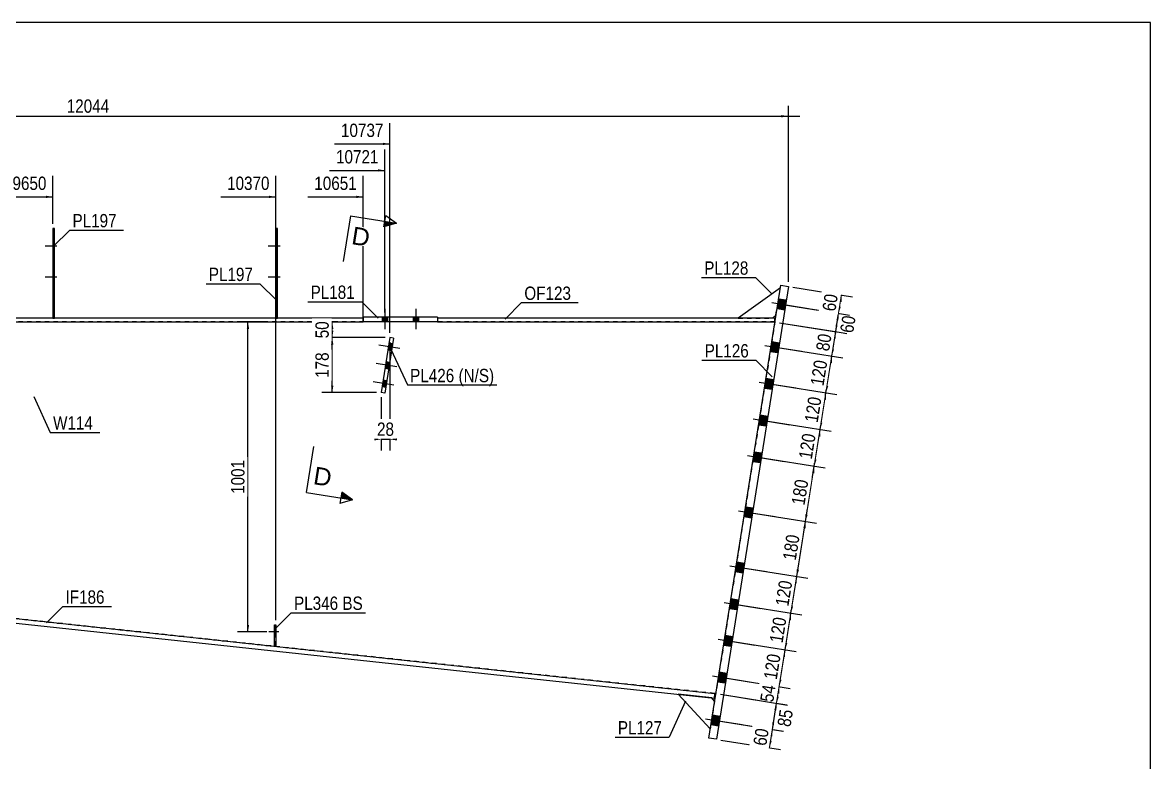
# Model space of a CAD drawing. Header units: millimetres. Extents: x -25 to 378, y -183 to 94.
# Drawn here: x 135.3 to 378, y -64.8 to 94.5 of the extents above; entities that cross this region are included whole.
import ezdxf

# ---------------------------------------------------------------- set-up
doc = ezdxf.new("R2010")
doc.units = ezdxf.units.MM
doc.linetypes.add('DXK_LINE_DOT1', pattern=[1.8814, 0.9407, -0.9407])
doc.linetypes.add('DXK_LINE_DOT2', pattern=[3.9198, 1.9599, -1.9599])
doc.styles.add('Arial', font='ARIAL.TTF', dxfattribs={"height": 0.2})
doc.styles.add('Arial Narrow', font='ARIALN.TTF', dxfattribs={"height": 0.2})

# ---------------------------------------------------------------- blocks, each defined once
blk = doc.blocks.new('Unknown-628699693-1211')
at = {"color": 5, "linetype": 'Continuous'}
for p, q in [((377.97, 94.46), (-22.03, 94.46)), ((377.97, -182.54), (377.97, 94.46))]:
    blk.add_line(p, q, dxfattribs=at)
blk = doc.blocks.new('Part-628699693-1332 - 1232')
at = {"color": 2, "linetype": 'Continuous'}
for p, q in [((224.59, 31.07), (208.59, 31.07)), ((208.59, 31.07), (208.59, 30)), ((224.59, 30), (208.59, 30)), ((224.59, 31.07), (224.59, 30))]:
    blk.add_line(p, q, dxfattribs=at)
blk = doc.blocks.new('Part-628699693-2800 - 1232')
at = {"color": 7, "linetype": 'DXK_LINE_DOT1'}
for p, q in [((189.49, -39.81), (189.49, -35.17)), ((189.49, -35.17), (189.82, -35.17)), ((189.82, -39.81), (189.82, -35.17)), ((189.49, -38.81), (189.82, -38.81)), ((189.82, -39.81), (189.49, -39.81))]:
    blk.add_line(p, q, dxfattribs=at)
blk = doc.blocks.new('Part-628699693-1626 - 1232')
at = {"color": 2, "linetype": 'Continuous'}
for p, q in [((224.59, 30.8), (224.59, 30)), ((297.17, 30.8), (224.59, 30.8)), ((224.59, 30), (297.17, 30)), ((297.17, 30), (297.17, 30.8))]:
    blk.add_line(p, q, dxfattribs=at)
blk = doc.blocks.new('Part-628699693-1468 - 1232')
at = {"color": 2, "linetype": 'Continuous'}
for p, q in [((298.34, 37.38), (289.3, 30.8)), ((296.63, 30.8), (297.4, 31.46))]:
    blk.add_line(p, q, dxfattribs=at)
at = {"color": 7, "linetype": 'DXK_LINE_DOT1'}
for p, q in [((297.4, 31.46), (298.34, 37.38)), ((289.3, 30.8), (296.63, 30.8))]:
    blk.add_line(p, q, dxfattribs=at)
blk = doc.blocks.new('Part-628699693-1497 - 1232')
at = {"color": 2, "linetype": 'Continuous'}
for p, q in [((283.24, -57.58), (276.33, -50.14)), ((283.63, -50.93), (276.33, -50.14)), ((284.18, -51.66), (283.63, -50.93))]:
    blk.add_line(p, q, dxfattribs=at)
at = {"color": 7, "linetype": 'DXK_LINE_DOT1'}
blk.add_line((284.18, -51.66), (283.24, -57.58), dxfattribs=at)
blk = doc.blocks.new('Part-628699693-1526 - 1232')
at = {"color": 2, "linetype": 'Continuous'}
for p, q in [((282.92, -59.58), (298.42, 37.9)), ((300.07, 37.64), (284.57, -59.84)), ((298.42, 37.9), (300.07, 37.64)), ((284.57, -59.84), (282.92, -59.58))]:
    blk.add_line(p, q, dxfattribs=at)
blk = doc.blocks.new('Part-628699693-1548 - 1232')
at = {"color": 2, "linetype": 'Continuous'}
for p, q in [((104.5, -30.71), (104.39, -31.71)), ((104.5, -30.71), (284.19, -49.97)), ((104.39, -31.71), (284.09, -50.97)), ((284.19, -49.97), (284.09, -50.97))]:
    blk.add_line(p, q, dxfattribs=at)
blk = doc.blocks.new('Bolt-628699693-1554 - 1232')
at = {"linetype": 'Continuous'}
for points in [[(213.85, 31.07), (212.65, 31.07), (212.65, 30), (213.85, 30)], [(213.85, 31.07), (212.65, 31.07), (212.65, 30), (213.85, 30)], [(220.52, 31.07), (219.32, 31.07), (219.32, 30), (220.52, 30)], [(220.52, 31.07), (219.32, 31.07), (219.32, 30), (220.52, 30)]]:
    blk.add_hatch(color=3, dxfattribs=at).paths.add_polyline_path(points)
at = {"color": 3, "linetype": 'Continuous'}
for p, q in [((213.25, 32.8), (213.25, 28.47)), ((213.25, 32.8), (213.25, 28.47)), ((219.92, 32.8), (219.92, 28.47)), ((219.92, 32.8), (219.92, 28.47)), ((212.65, 31.07), (212.65, 30)), ((212.65, 31.07), (212.65, 30)), ((213.85, 31.07), (213.85, 30)), ((213.85, 31.07), (213.85, 30)), ((219.32, 31.07), (219.32, 30)), ((219.32, 31.07), (219.32, 30)), ((220.52, 31.07), (220.52, 30)), ((220.52, 31.07), (220.52, 30))]:
    blk.add_line(p, q, dxfattribs=at)
blk = doc.blocks.new('Bolt-628699693-1559 - 1232')
at = {"linetype": 'Continuous'}
for points in [[(297.96, 35), (297.63, 32.9), (299.28, 32.64), (299.61, 34.74)], [(297.96, 35), (297.63, 32.9), (299.28, 32.64), (299.61, 34.74)], [(297.96, 35), (297.63, 32.9), (299.28, 32.64), (299.61, 34.74)], [(297.96, 35), (297.63, 32.9), (299.28, 32.64), (299.61, 34.74)], [(296.5, 25.79), (296.16, 23.68), (297.81, 23.42), (298.14, 25.52)], [(296.5, 25.79), (296.16, 23.68), (297.81, 23.42), (298.14, 25.52)], [(296.5, 25.79), (296.16, 23.68), (297.81, 23.42), (298.14, 25.52)], [(296.5, 25.79), (296.16, 23.68), (297.81, 23.42), (298.14, 25.52)], [(295.24, 17.89), (294.91, 15.78), (296.55, 15.52), (296.89, 17.62)], [(295.24, 17.89), (294.91, 15.78), (296.55, 15.52), (296.89, 17.62)], [(295.24, 17.89), (294.91, 15.78), (296.55, 15.52), (296.89, 17.62)], [(295.24, 17.89), (294.91, 15.78), (296.55, 15.52), (296.89, 17.62)], [(293.99, 9.98), (293.65, 7.88), (295.3, 7.62), (295.63, 9.72)], [(293.99, 9.98), (293.65, 7.88), (295.3, 7.62), (295.63, 9.72)], [(293.99, 9.98), (293.65, 7.88), (295.3, 7.62), (295.63, 9.72)], [(293.99, 9.98), (293.65, 7.88), (295.3, 7.62), (295.63, 9.72)], [(292.73, 2.08), (292.39, -0.02), (294.04, -0.28), (294.38, 1.82)], [(292.73, 2.08), (292.39, -0.02), (294.04, -0.28), (294.38, 1.82)], [(292.73, 2.08), (292.39, -0.02), (294.04, -0.28), (294.38, 1.82)], [(292.73, 2.08), (292.39, -0.02), (294.04, -0.28), (294.38, 1.82)], [(290.84, -9.78), (290.51, -11.89), (292.15, -12.15), (292.49, -10.04)], [(290.84, -9.78), (290.51, -11.89), (292.15, -12.15), (292.49, -10.04)], [(290.84, -9.78), (290.51, -11.89), (292.15, -12.15), (292.49, -10.04)], [(290.84, -9.78), (290.51, -11.89), (292.15, -12.15), (292.49, -10.04)], [(288.96, -21.65), (288.62, -23.75), (290.27, -24.02), (290.6, -21.91)], [(288.96, -21.65), (288.62, -23.75), (290.27, -24.02), (290.6, -21.91)], [(288.96, -21.65), (288.62, -23.75), (290.27, -24.02), (290.6, -21.91)], [(288.96, -21.65), (288.62, -23.75), (290.27, -24.02), (290.6, -21.91)], [(287.7, -29.55), (287.36, -31.66), (289.01, -31.92), (289.35, -29.81)], [(287.7, -29.55), (287.36, -31.66), (289.01, -31.92), (289.35, -29.81)], [(287.7, -29.55), (287.36, -31.66), (289.01, -31.92), (289.35, -29.81)], [(287.7, -29.55), (287.36, -31.66), (289.01, -31.92), (289.35, -29.81)], [(286.44, -37.45), (286.11, -39.56), (287.75, -39.82), (288.09, -37.71)], [(286.44, -37.45), (286.11, -39.56), (287.75, -39.82), (288.09, -37.71)], [(286.44, -37.45), (286.11, -39.56), (287.75, -39.82), (288.09, -37.71)], [(286.44, -37.45), (286.11, -39.56), (287.75, -39.82), (288.09, -37.71)], [(285.19, -45.35), (284.85, -47.46), (286.5, -47.72), (286.83, -45.61)], [(285.19, -45.35), (284.85, -47.46), (286.5, -47.72), (286.83, -45.61)], [(285.19, -45.35), (284.85, -47.46), (286.5, -47.72), (286.83, -45.61)], [(285.19, -45.35), (284.85, -47.46), (286.5, -47.72), (286.83, -45.61)], [(283.72, -54.57), (283.39, -56.67), (285.03, -56.94), (285.37, -54.83)], [(283.72, -54.57), (283.39, -56.67), (285.03, -56.94), (285.37, -54.83)], [(283.72, -54.57), (283.39, -56.67), (285.03, -56.94), (285.37, -54.83)], [(283.72, -54.57), (283.39, -56.67), (285.03, -56.94), (285.37, -54.83)]]:
    blk.add_hatch(color=3, dxfattribs=at).paths.add_polyline_path(points)
at = {"color": 3, "linetype": 'Continuous'}
for p, q in [((296.5, 34.16), (304.38, 32.9)), ((296.5, 34.16), (304.38, 32.9)), ((296.5, 34.16), (304.38, 32.9)), ((296.5, 34.16), (304.38, 32.9)), ((297.96, 35), (299.61, 34.74)), ((297.96, 35), (299.61, 34.74)), ((297.96, 35), (299.61, 34.74)), ((297.96, 35), (299.61, 34.74)), ((297.63, 32.9), (299.28, 32.64)), ((297.63, 32.9), (299.28, 32.64)), ((297.63, 32.9), (299.28, 32.64)), ((297.63, 32.9), (299.28, 32.64)), ((295.03, 24.94), (302.91, 23.69)), ((295.03, 24.94), (302.91, 23.69)), ((295.03, 24.94), (302.91, 23.69)), ((295.03, 24.94), (302.91, 23.69)), ((296.5, 25.79), (298.14, 25.52)), ((296.5, 25.79), (298.14, 25.52)), ((296.5, 25.79), (298.14, 25.52)), ((296.5, 25.79), (298.14, 25.52)), ((296.16, 23.68), (297.81, 23.42)), ((296.16, 23.68), (297.81, 23.42)), ((296.16, 23.68), (297.81, 23.42)), ((296.16, 23.68), (297.81, 23.42)), ((293.77, 17.04), (301.66, 15.79)), ((293.77, 17.04), (301.66, 15.79)), ((293.77, 17.04), (301.66, 15.79)), ((293.77, 17.04), (301.66, 15.79)), ((295.24, 17.89), (296.89, 17.62)), ((295.24, 17.89), (296.89, 17.62)), ((295.24, 17.89), (296.89, 17.62)), ((295.24, 17.89), (296.89, 17.62)), ((294.91, 15.78), (296.55, 15.52)), ((294.91, 15.78), (296.55, 15.52)), ((294.91, 15.78), (296.55, 15.52)), ((294.91, 15.78), (296.55, 15.52)), ((293.99, 9.98), (295.63, 9.72)), ((293.99, 9.98), (295.63, 9.72)), ((293.99, 9.98), (295.63, 9.72)), ((293.99, 9.98), (295.63, 9.72)), ((292.52, 9.14), (300.4, 7.88)), ((292.52, 9.14), (300.4, 7.88)), ((292.52, 9.14), (300.4, 7.88)), ((292.52, 9.14), (300.4, 7.88)), ((293.65, 7.88), (295.3, 7.62)), ((293.65, 7.88), (295.3, 7.62)), ((293.65, 7.88), (295.3, 7.62)), ((293.65, 7.88), (295.3, 7.62)), ((291.26, 1.24), (299.15, -0.02)), ((291.26, 1.24), (299.15, -0.02)), ((291.26, 1.24), (299.15, -0.02)), ((291.26, 1.24), (299.15, -0.02)), ((292.73, 2.08), (294.38, 1.82)), ((292.73, 2.08), (294.38, 1.82)), ((292.73, 2.08), (294.38, 1.82)), ((292.73, 2.08), (294.38, 1.82)), ((292.39, -0.02), (294.04, -0.28)), ((292.39, -0.02), (294.04, -0.28)), ((292.39, -0.02), (294.04, -0.28)), ((292.39, -0.02), (294.04, -0.28)), ((289.37, -10.63), (297.26, -11.88)), ((289.37, -10.63), (297.26, -11.88)), ((289.37, -10.63), (297.26, -11.88)), ((289.37, -10.63), (297.26, -11.88)), ((290.51, -11.89), (292.15, -12.15)), ((290.51, -11.89), (292.15, -12.15)), ((290.51, -11.89), (292.15, -12.15)), ((290.51, -11.89), (292.15, -12.15)), ((290.84, -9.78), (292.49, -10.04)), ((290.84, -9.78), (292.49, -10.04)), ((290.84, -9.78), (292.49, -10.04)), ((290.84, -9.78), (292.49, -10.04)), ((288.96, -21.65), (290.6, -21.91)), ((288.96, -21.65), (290.6, -21.91)), ((288.96, -21.65), (290.6, -21.91)), ((288.96, -21.65), (290.6, -21.91)), ((287.49, -22.49), (295.37, -23.75)), ((287.49, -22.49), (295.37, -23.75)), ((287.49, -22.49), (295.37, -23.75)), ((287.49, -22.49), (295.37, -23.75)), ((288.62, -23.75), (290.27, -24.02)), ((288.62, -23.75), (290.27, -24.02)), ((288.62, -23.75), (290.27, -24.02)), ((288.62, -23.75), (290.27, -24.02)), ((286.23, -30.4), (294.12, -31.65)), ((286.23, -30.4), (294.12, -31.65)), ((286.23, -30.4), (294.12, -31.65)), ((286.23, -30.4), (294.12, -31.65)), ((287.7, -29.55), (289.35, -29.81)), ((287.7, -29.55), (289.35, -29.81)), ((287.7, -29.55), (289.35, -29.81)), ((287.7, -29.55), (289.35, -29.81)), ((287.36, -31.66), (289.01, -31.92)), ((287.36, -31.66), (289.01, -31.92)), ((287.36, -31.66), (289.01, -31.92)), ((287.36, -31.66), (289.01, -31.92)), ((284.98, -38.3), (292.86, -39.55)), ((284.98, -38.3), (292.86, -39.55)), ((284.98, -38.3), (292.86, -39.55)), ((284.98, -38.3), (292.86, -39.55)), ((286.44, -37.45), (288.09, -37.71)), ((286.44, -37.45), (288.09, -37.71)), ((286.44, -37.45), (288.09, -37.71)), ((286.44, -37.45), (288.09, -37.71)), ((286.11, -39.56), (287.75, -39.82)), ((286.11, -39.56), (287.75, -39.82)), ((286.11, -39.56), (287.75, -39.82)), ((286.11, -39.56), (287.75, -39.82)), ((285.19, -45.35), (286.83, -45.61)), ((285.19, -45.35), (286.83, -45.61)), ((285.19, -45.35), (286.83, -45.61)), ((285.19, -45.35), (286.83, -45.61)), ((283.72, -46.2), (291.6, -47.45)), ((283.72, -46.2), (291.6, -47.45)), ((283.72, -46.2), (291.6, -47.45)), ((283.72, -46.2), (291.6, -47.45)), ((284.85, -47.46), (286.5, -47.72)), ((284.85, -47.46), (286.5, -47.72)), ((284.85, -47.46), (286.5, -47.72)), ((284.85, -47.46), (286.5, -47.72)), ((282.25, -55.41), (290.14, -56.67)), ((282.25, -55.41), (290.14, -56.67)), ((282.25, -55.41), (290.14, -56.67)), ((282.25, -55.41), (290.14, -56.67)), ((283.72, -54.57), (285.37, -54.83)), ((283.72, -54.57), (285.37, -54.83)), ((283.72, -54.57), (285.37, -54.83)), ((283.72, -54.57), (285.37, -54.83)), ((283.39, -56.67), (285.03, -56.94)), ((283.39, -56.67), (285.03, -56.94)), ((283.39, -56.67), (285.03, -56.94)), ((283.39, -56.67), (285.03, -56.94))]:
    blk.add_line(p, q, dxfattribs=at)
blk = doc.blocks.new('Part-628699693-1752 - 1232')
at = {"color": 2, "linetype": 'Continuous'}
for p, q in [((214.33, 26.64), (212.45, 14.79)), ((215.12, 26.51), (213.24, 14.66)), ((215.12, 26.51), (214.33, 26.64)), ((213.24, 14.66), (212.45, 14.79))]:
    blk.add_line(p, q, dxfattribs=at)
blk = doc.blocks.new('Part-628699693-2764 - 1232')
at = {"color": 2, "linetype": 'Continuous'}
for p, q in [((142.15, 50.13), (141.82, 50.13)), ((141.82, 50.13), (141.82, 30.8)), ((142.15, 30.8), (142.15, 50.13))]:
    blk.add_line(p, q, dxfattribs=at)
at = {"color": 7, "linetype": 'DXK_LINE_DOT1'}
blk.add_line((141.82, 30.8), (142.15, 30.8), dxfattribs=at)
blk = doc.blocks.new('Part-628699693-1648 - 1232')
at = {"color": 2, "linetype": 'Continuous'}
for p, q in [((208.59, 30.8), (91.17, 30.8)), ((91.17, 30.8), (91.17, 30)), ((91.17, 30), (208.59, 30)), ((208.59, 30), (208.59, 30.8))]:
    blk.add_line(p, q, dxfattribs=at)
blk = doc.blocks.new('Part-628699693-1692 - 1232')
at = {"color": 2, "linetype": 'Continuous'}
for p, q in [((97.83, 30), (97.83, -30)), ((284.45, -50), (284.19, -49.97))]:
    blk.add_line(p, q, dxfattribs=at)
at = {"color": 7, "linetype": 'DXK_LINE_DOT1'}
for p, q in [((297.17, 30), (97.83, 30)), ((297.17, 30), (284.45, -50)), ((284.19, -49.97), (97.83, -30)), ((97.83, -30), (284.45, -49.99))]:
    blk.add_line(p, q, dxfattribs=at)
blk = doc.blocks.new('Part-628699693-2792 - 1232')
at = {"color": 2, "linetype": 'Continuous'}
for p, q in [((190.15, 50.13), (189.82, 50.13)), ((189.82, 50.13), (189.82, 30.8)), ((190.15, 30.8), (190.15, 50.13))]:
    blk.add_line(p, q, dxfattribs=at)
at = {"color": 7, "linetype": 'DXK_LINE_DOT1'}
blk.add_line((189.82, 30.8), (190.15, 30.8), dxfattribs=at)
blk = doc.blocks.new('Bolt-628699693-2813 - 1232')
at = {"linetype": 'Continuous'}
for points in [[(142.15, 45.87), (142.15, 46.8), (141.82, 46.8), (141.82, 45.87)], [(142.15, 45.87), (142.15, 46.8), (141.82, 46.8), (141.82, 45.87)], [(142.15, 39.2), (142.15, 40.13), (141.82, 40.13), (141.82, 39.2)], [(142.15, 39.2), (142.15, 40.13), (141.82, 40.13), (141.82, 39.2)]]:
    blk.add_hatch(color=3, dxfattribs=at).paths.add_polyline_path(points)
at = {"color": 3, "linetype": 'Continuous'}
for p, q in [((142.69, 46.33), (140.15, 46.33)), ((142.69, 46.33), (140.15, 46.33)), ((142.15, 46.8), (141.82, 46.8)), ((142.15, 46.8), (141.82, 46.8)), ((142.15, 45.87), (141.82, 45.87)), ((142.15, 45.87), (141.82, 45.87)), ((142.69, 39.67), (140.15, 39.67)), ((142.69, 39.67), (140.15, 39.67)), ((142.15, 40.13), (141.82, 40.13)), ((142.15, 40.13), (141.82, 40.13)), ((142.15, 39.2), (141.82, 39.2)), ((142.15, 39.2), (141.82, 39.2))]:
    blk.add_line(p, q, dxfattribs=at)
blk = doc.blocks.new('Bolt-628699693-1737 - 1232')
at = {"linetype": 'Continuous'}
for points in [[(214.69, 23.81), (214.92, 25.26), (214.13, 25.39), (213.9, 23.94)], [(214.06, 19.86), (214.29, 21.31), (213.5, 21.43), (213.27, 19.99)], [(213.43, 15.91), (213.66, 17.36), (212.87, 17.48), (212.64, 16.04)]]:
    blk.add_hatch(color=3, dxfattribs=at).paths.add_polyline_path(points)
at = {"color": 3, "linetype": 'Continuous'}
for p, q in [((216.45, 24.27), (211.97, 24.99)), ((214.92, 25.26), (214.13, 25.39)), ((214.69, 23.81), (213.9, 23.94)), ((215.82, 20.32), (211.35, 21.04)), ((214.06, 19.86), (213.27, 19.99)), ((214.29, 21.31), (213.5, 21.43)), ((215.2, 16.37), (210.72, 17.08)), ((213.66, 17.36), (212.87, 17.48)), ((213.43, 15.91), (212.64, 16.04))]:
    blk.add_line(p, q, dxfattribs=at)
blk = doc.blocks.new('Part-628699693-2803 - 1232')
at = {"color": 2, "linetype": 'Continuous'}
for p, q in [((189.49, -39.81), (189.49, -35.17)), ((189.49, -35.17), (189.82, -35.17)), ((189.82, -35.17), (189.82, -39.81)), ((189.82, -39.81), (189.49, -39.81))]:
    blk.add_line(p, q, dxfattribs=at)
blk = doc.blocks.new('Bolt-628699693-2841 - 1232')
at = {"linetype": 'Continuous'}
for points in [[(190.15, 45.87), (190.15, 46.8), (189.82, 46.8), (189.82, 45.87)], [(190.15, 45.87), (190.15, 46.8), (189.82, 46.8), (189.82, 45.87)], [(190.15, 39.2), (190.15, 40.13), (189.82, 40.13), (189.82, 39.2)], [(190.15, 39.2), (190.15, 40.13), (189.82, 40.13), (189.82, 39.2)]]:
    blk.add_hatch(color=3, dxfattribs=at).paths.add_polyline_path(points)
at = {"color": 3, "linetype": 'Continuous'}
for p, q in [((190.69, 46.33), (188.15, 46.33)), ((190.69, 46.33), (188.15, 46.33)), ((190.15, 46.8), (189.82, 46.8)), ((190.15, 46.8), (189.82, 46.8)), ((190.15, 45.87), (189.82, 45.87)), ((190.15, 45.87), (189.82, 45.87)), ((190.69, 39.67), (188.15, 39.67)), ((190.69, 39.67), (188.15, 39.67)), ((190.15, 40.13), (189.82, 40.13)), ((190.15, 40.13), (189.82, 40.13)), ((190.15, 39.2), (189.82, 39.2)), ((190.15, 39.2), (189.82, 39.2))]:
    blk.add_line(p, q, dxfattribs=at)
blk = doc.blocks.new('Bolt-628699693-2849 - 1232')
at = {"color": 3, "linetype": 'DXK_LINE_DOT2'}
for p, q in [((189.82, -36.24), (189.49, -36.24)), ((190.45, -36.71), (188.25, -36.71)), ((189.82, -37.17), (189.49, -37.17))]:
    blk.add_line(p, q, dxfattribs=at)
blk = doc.blocks.new('Bolt-628699693-2852 - 1232')
at = {"linetype": 'Continuous'}
blk.add_hatch(color=3, dxfattribs=at).paths.add_polyline_path([(189.82, -37.17), (189.82, -36.24), (189.49, -36.24), (189.49, -37.17)])
at = {"color": 3, "linetype": 'Continuous'}
for p, q in [((189.82, -36.24), (189.49, -36.24)), ((190.45, -36.71), (188.25, -36.71)), ((189.82, -37.17), (189.49, -37.17))]:
    blk.add_line(p, q, dxfattribs=at)
blk = doc.blocks.new('StraightDimension-628699693-1940 - 1232')
at = {"linetype": 'Continuous'}
blk.add_hatch(color=7, dxfattribs=at).paths.add_polyline_path([(140.32, 57.18), (141.82, 56.93), (140.32, 56.68)])
at = {"color": 7, "linetype": 'Continuous'}
for p, q in [((141.82, 51.13), (141.82, 61.43)), ((131.76, 56.93), (141.82, 56.93))]:
    blk.add_line(p, q, dxfattribs=at)
at = {"color": 0}
blk.add_wipeout([(141.04, 57.83), (141.04, 62.03), (132.53, 62.03), (132.53, 57.83)], dxfattribs=at)
at = {"color": 3, "style": 'Arial Narrow'}
blk.add_text('9650', height=2.863, dxfattribs=at).set_placement((133.13, 58.43))
blk = doc.blocks.new('StraightDimension-628699693-2224 - 1232')
at = {"linetype": 'Continuous'}
for points in [[(306.42, 5.41), (306.9, 6.85), (306.92, 5.33)], [(306.13, 0.39), (305.65, -1.05), (305.64, 0.47)]]:
    blk.add_hatch(color=7, dxfattribs=at).paths.add_polyline_path(points)
at = {"color": 7, "linetype": 'Continuous'}
for p, q in [((294.8, 8.77), (309.27, 6.47)), ((305.65, -1.05), (306.9, 6.85)), ((293.55, 0.87), (308.02, -1.43))]:
    blk.add_line(p, q, dxfattribs=at)
at = {"color": 0}
blk.add_wipeout([(306.65, 6.22), (302.51, 6.88), (301.46, 0.28), (305.6, -0.38)], dxfattribs=at)
at = {"color": 3, "style": 'Arial Narrow'}
blk.add_text('120', height=2.863, rotation=80.9647, dxfattribs=at).set_placement((305.1, 0.31))
blk = doc.blocks.new('StraightDimension-628699693-2184 - 1232')
at = {"linetype": 'Continuous'}
for points in [[(310.4, 30.43), (310.88, 31.87), (310.89, 30.35)], [(310.74, 29.36), (310.25, 27.92), (310.24, 29.44)]]:
    blk.add_hatch(color=7, dxfattribs=at).paths.add_polyline_path(points)
at = {"color": 7, "linetype": 'Continuous'}
for p, q in [((298.78, 33.79), (313.1, 31.52)), ((310.25, 27.92), (310.88, 31.87)), ((298.16, 29.84), (312.48, 27.57))]:
    blk.add_line(p, q, dxfattribs=at)
at = {"color": 0}
blk.add_wipeout([(315.25, 31.61), (311.1, 32.27), (310.34, 27.47), (314.48, 26.81)], dxfattribs=at)
at = {"color": 3, "style": 'Arial Narrow'}
blk.add_text('60', height=2.863, rotation=80.9647, dxfattribs=at).set_placement((313.99, 27.5))
blk = doc.blocks.new('StraightDimension-628699693-2208 - 1232')
at = {"linetype": 'Continuous'}
for points in [[(308.93, 21.2), (309.42, 22.65), (309.43, 21.13)], [(308.64, 16.19), (308.16, 14.75), (308.15, 16.27)]]:
    blk.add_hatch(color=7, dxfattribs=at).paths.add_polyline_path(points)
at = {"color": 7, "linetype": 'Continuous'}
for p, q in [((297.32, 24.57), (311.79, 22.27)), ((308.16, 14.75), (309.42, 22.65)), ((296.06, 16.68), (310.53, 14.37))]:
    blk.add_line(p, q, dxfattribs=at)
at = {"color": 0}
blk.add_wipeout([(309.17, 22.02), (305.02, 22.68), (303.97, 16.08), (308.12, 15.42)], dxfattribs=at)
at = {"color": 3, "style": 'Arial Narrow'}
blk.add_text('120', height=2.863, rotation=80.9647, dxfattribs=at).set_placement((307.62, 16.11))
blk = doc.blocks.new('StraightDimension-628699693-2217 - 1232')
at = {"linetype": 'Continuous'}
for points in [[(307.68, 13.31), (308.16, 14.75), (308.17, 13.23)], [(307.39, 8.29), (306.9, 6.85), (306.89, 8.37)]]:
    blk.add_hatch(color=7, dxfattribs=at).paths.add_polyline_path(points)
at = {"color": 7, "linetype": 'Continuous'}
for p, q in [((296.06, 16.68), (310.53, 14.37)), ((306.9, 6.85), (308.16, 14.75)), ((294.8, 8.77), (309.27, 6.47))]:
    blk.add_line(p, q, dxfattribs=at)
at = {"color": 0}
blk.add_wipeout([(307.91, 14.13), (303.76, 14.78), (302.71, 8.18), (306.86, 7.52)], dxfattribs=at)
at = {"color": 3, "style": 'Arial Narrow'}
blk.add_text('120', height=2.863, rotation=80.9647, dxfattribs=at).set_placement((306.36, 8.21))
blk = doc.blocks.new('StraightDimension-628699693-1919 - 1232')
at = {"linetype": 'Continuous'}
blk.add_hatch(color=7, dxfattribs=at).paths.add_polyline_path([(188.32, 57.18), (189.82, 56.93), (188.32, 56.68)])
at = {"color": 7, "linetype": 'Continuous'}
for p, q in [((189.82, -34.17), (189.82, 61.43)), ((177.93, 56.93), (189.82, 56.93))]:
    blk.add_line(p, q, dxfattribs=at)
at = {"color": 0}
blk.add_wipeout([(189.04, 57.83), (189.04, 62.03), (178.7, 62.03), (178.7, 57.83)], dxfattribs=at)
at = {"color": 3, "style": 'Arial Narrow'}
blk.add_text('10370', height=2.863, dxfattribs=at).set_placement((179.3, 58.43))
blk = doc.blocks.new('StraightDimension-628699693-1923 - 1232')
at = {"linetype": 'Continuous'}
blk.add_hatch(color=7, dxfattribs=at).paths.add_polyline_path([(207.09, 57.18), (208.59, 56.93), (207.09, 56.68)])
at = {"color": 7, "linetype": 'Continuous'}
for p, q in [((208.59, 31), (208.59, 61.43)), ((196.7, 56.93), (208.59, 56.93))]:
    blk.add_line(p, q, dxfattribs=at)
at = {"color": 0}
blk.add_wipeout([(207.81, 57.83), (207.81, 62.03), (197.47, 62.03), (197.47, 57.83)], dxfattribs=at)
at = {"color": 3, "style": 'Arial Narrow'}
blk.add_text('10651', height=2.863, dxfattribs=at).set_placement((198.07, 58.43))
blk = doc.blocks.new('StraightDimension-628699693-1944 - 1232')
at = {"linetype": 'Continuous'}
blk.add_hatch(color=7, dxfattribs=at).paths.add_polyline_path([(211.75, 62.88), (213.25, 62.63), (211.75, 62.38)])
at = {"color": 7, "linetype": 'Continuous'}
for p, q in [((213.25, 32.07), (213.25, 67.13)), ((201.36, 62.63), (213.25, 62.63))]:
    blk.add_line(p, q, dxfattribs=at)
at = {"color": 0}
blk.add_wipeout([(212.48, 63.53), (212.48, 67.73), (202.14, 67.73), (202.14, 63.53)], dxfattribs=at)
at = {"color": 3, "style": 'Arial Narrow'}
blk.add_text('10721', height=2.863, dxfattribs=at).set_placement((202.74, 64.13))
blk = doc.blocks.new('StraightDimension-628699693-1952 - 1232')
at = {"linetype": 'Continuous'}
blk.add_hatch(color=7, dxfattribs=at).paths.add_polyline_path([(212.83, 68.58), (214.33, 68.33), (212.83, 68.08)])
at = {"color": 7, "linetype": 'Continuous'}
for p, q in [((214.33, 27.64), (214.33, 72.83)), ((202.44, 68.33), (214.33, 68.33))]:
    blk.add_line(p, q, dxfattribs=at)
at = {"color": 0}
blk.add_wipeout([(213.55, 69.23), (213.55, 73.43), (203.21, 73.43), (203.21, 69.23)], dxfattribs=at)
at = {"color": 3, "style": 'Arial Narrow'}
blk.add_text('10737', height=2.863, dxfattribs=at).set_placement((203.81, 69.83))
blk = doc.blocks.new('StraightDimension-628699693-1963 - 1232')
at = {"linetype": 'Continuous'}
for points in [[(183.54, 28.5), (183.79, 30), (184.04, 28.5)], [(184.04, -35.21), (183.79, -36.71), (183.54, -35.21)]]:
    blk.add_hatch(color=7, dxfattribs=at).paths.add_polyline_path(points)
at = {"color": 7, "linetype": 'Continuous'}
for p, q in [((187.87, 30), (181.54, 30)), ((183.79, -36.71), (183.79, 30)), ((187.87, -36.71), (181.54, -36.71))]:
    blk.add_line(p, q, dxfattribs=at)
at = {"color": 0}
blk.add_wipeout([(183.64, 0.9), (179.44, 0.9), (179.44, -7.61), (183.64, -7.61)], dxfattribs=at)
at = {"color": 3, "style": 'Arial Narrow'}
blk.add_text('1001', height=2.863, rotation=90.0002, dxfattribs=at).set_placement((183.04, -7.01))
blk = doc.blocks.new('StraightDimension-628699693-1971 - 1232')
at = {"linetype": 'Continuous'}
blk.add_hatch(color=7, dxfattribs=at).paths.add_polyline_path([(298.57, 74.55), (300.07, 74.3), (298.57, 74.05)])
at = {"color": 7, "linetype": 'Continuous'}
for p, q in [((300.07, 38.64), (300.07, 76.55)), ((-1.33, 74.3), (300.07, 74.3)), ((300.07, 74.3), (302.57, 74.3))]:
    blk.add_line(p, q, dxfattribs=at)
at = {"color": 0}
blk.add_wipeout([(154.54, 74.45), (154.54, 78.65), (144.2, 78.65), (144.2, 74.45)], dxfattribs=at)
at = {"color": 3, "style": 'Arial Narrow'}
blk.add_text('12044', height=2.863, dxfattribs=at).set_placement((144.8, 75.05))
blk = doc.blocks.new('StraightDimension-628699693-2167 - 1232')
at = {"linetype": 'Continuous'}
for points in [[(311.03, 34.38), (311.51, 35.82), (311.52, 34.3)], [(311.37, 33.31), (310.88, 31.87), (310.87, 33.39)]]:
    blk.add_hatch(color=7, dxfattribs=at).paths.add_polyline_path(points)
at = {"color": 7, "linetype": 'Continuous'}
for p, q in [((301.06, 37.48), (313.88, 35.44)), ((310.88, 31.87), (311.51, 35.82)), ((298.78, 33.79), (313.25, 31.49))]:
    blk.add_line(p, q, dxfattribs=at)
at = {"color": 0}
blk.add_wipeout([(311.43, 36.27), (307.28, 36.93), (306.52, 32.13), (310.67, 31.47)], dxfattribs=at)
at = {"color": 3, "style": 'Arial Narrow'}
blk.add_text('60', height=2.863, rotation=80.9647, dxfattribs=at).set_placement((310.17, 32.16))
blk = doc.blocks.new('StraightDimension-628699693-2200 - 1232')
at = {"linetype": 'Continuous'}
for points in [[(309.77, 26.48), (310.25, 27.92), (310.27, 26.4)], [(309.9, 24.09), (309.42, 22.65), (309.4, 24.17)]]:
    blk.add_hatch(color=7, dxfattribs=at).paths.add_polyline_path(points)
at = {"color": 7, "linetype": 'Continuous'}
for p, q in [((298.16, 29.84), (312.62, 27.54)), ((309.42, 22.65), (310.25, 27.92)), ((297.32, 24.57), (311.79, 22.27))]:
    blk.add_line(p, q, dxfattribs=at)
at = {"color": 0}
blk.add_wipeout([(310.07, 27.7), (305.92, 28.36), (305.16, 23.57), (309.31, 22.91)], dxfattribs=at)
at = {"color": 3, "style": 'Arial Narrow'}
blk.add_text('80', height=2.863, rotation=80.9647, dxfattribs=at).set_placement((308.81, 23.59))
blk = doc.blocks.new('StraightDimension-628699693-2231 - 1232')
at = {"linetype": 'Continuous'}
for points in [[(305.17, -2.49), (305.65, -1.05), (305.66, -2.57)], [(304.24, -11.48), (303.76, -12.92), (303.75, -11.4)]]:
    blk.add_hatch(color=7, dxfattribs=at).paths.add_polyline_path(points)
at = {"color": 7, "linetype": 'Continuous'}
for p, q in [((293.55, 0.87), (308.02, -1.43)), ((303.76, -12.92), (305.65, -1.05)), ((291.66, -11), (306.13, -13.3))]:
    blk.add_line(p, q, dxfattribs=at)
at = {"color": 0}
blk.add_wipeout([(305.08, -3.66), (300.93, -3), (299.88, -9.6), (304.03, -10.26)], dxfattribs=at)
at = {"color": 3, "style": 'Arial Narrow'}
blk.add_text('180', height=2.863, rotation=80.9647, dxfattribs=at).set_placement((303.53, -9.58))
blk = doc.blocks.new('StraightDimension-628699693-2244 - 1232')
at = {"linetype": 'Continuous'}
for points in [[(303.28, -14.36), (303.76, -12.92), (303.77, -14.44)], [(302.36, -23.35), (301.87, -24.79), (301.86, -23.27)]]:
    blk.add_hatch(color=7, dxfattribs=at).paths.add_polyline_path(points)
at = {"color": 7, "linetype": 'Continuous'}
for p, q in [((291.66, -11), (306.13, -13.3)), ((301.87, -24.79), (303.76, -12.92)), ((289.77, -22.87), (304.24, -25.17))]:
    blk.add_line(p, q, dxfattribs=at)
at = {"color": 0}
blk.add_wipeout([(303.19, -15.53), (299.05, -14.87), (298, -21.47), (302.14, -22.13)], dxfattribs=at)
at = {"color": 3, "style": 'Arial Narrow'}
blk.add_text('180', height=2.863, rotation=80.9647, dxfattribs=at).set_placement((301.65, -21.45))
blk = doc.blocks.new('StraightDimension-628699693-2257 - 1232')
at = {"linetype": 'Continuous'}
for points in [[(301.39, -26.23), (301.87, -24.79), (301.88, -26.31)], [(301.1, -31.25), (300.62, -32.69), (300.61, -31.17)]]:
    blk.add_hatch(color=7, dxfattribs=at).paths.add_polyline_path(points)
at = {"color": 7, "linetype": 'Continuous'}
for p, q in [((289.77, -22.87), (304.24, -25.17)), ((300.62, -32.69), (301.87, -24.79)), ((288.52, -30.77), (302.99, -33.07))]:
    blk.add_line(p, q, dxfattribs=at)
at = {"color": 0}
blk.add_wipeout([(301.62, -25.42), (297.47, -24.76), (296.42, -31.36), (300.57, -32.02)], dxfattribs=at)
at = {"color": 3, "style": 'Arial Narrow'}
blk.add_text('120', height=2.863, rotation=80.9647, dxfattribs=at).set_placement((300.07, -31.33))
blk = doc.blocks.new('StraightDimension-628699693-2264 - 1232')
at = {"linetype": 'Continuous'}
for points in [[(300.13, -34.13), (300.62, -32.69), (300.63, -34.21)], [(299.84, -39.15), (299.36, -40.59), (299.35, -39.07)]]:
    blk.add_hatch(color=7, dxfattribs=at).paths.add_polyline_path(points)
at = {"color": 7, "linetype": 'Continuous'}
for p, q in [((288.52, -30.77), (302.99, -33.07)), ((299.36, -40.59), (300.62, -32.69)), ((287.26, -38.67), (301.73, -40.97))]:
    blk.add_line(p, q, dxfattribs=at)
at = {"color": 0}
blk.add_wipeout([(300.36, -33.32), (296.22, -32.66), (295.17, -39.26), (299.32, -39.92)], dxfattribs=at)
at = {"color": 3, "style": 'Arial Narrow'}
blk.add_text('120', height=2.863, rotation=80.9647, dxfattribs=at).set_placement((298.82, -39.23))
blk = doc.blocks.new('StraightDimension-628699693-2271 - 1232')
at = {"linetype": 'Continuous'}
for points in [[(298.88, -42.04), (299.36, -40.59), (299.37, -42.11)], [(298.59, -47.05), (298.1, -48.49), (298.09, -46.97)]]:
    blk.add_hatch(color=7, dxfattribs=at).paths.add_polyline_path(points)
at = {"color": 7, "linetype": 'Continuous'}
for p, q in [((287.26, -38.67), (301.73, -40.97)), ((298.1, -48.49), (299.36, -40.59)), ((286.01, -46.57), (300.47, -48.87))]:
    blk.add_line(p, q, dxfattribs=at)
at = {"color": 0}
blk.add_wipeout([(299.11, -41.22), (294.96, -40.56), (293.91, -47.16), (298.06, -47.82)], dxfattribs=at)
at = {"color": 3, "style": 'Arial Narrow'}
blk.add_text('120', height=2.863, rotation=80.9647, dxfattribs=at).set_placement((297.56, -47.13))
blk = doc.blocks.new('StraightDimension-628699693-2281 - 1232')
at = {"linetype": 'Continuous'}
for points in [[(297.62, -49.94), (298.1, -48.49), (298.12, -50.01)], [(298.02, -50.64), (297.53, -52.08), (297.52, -50.56)]]:
    blk.add_hatch(color=7, dxfattribs=at).paths.add_polyline_path(points)
at = {"color": 7, "linetype": 'Continuous'}
for p, q in [((286.01, -46.57), (300.47, -48.87)), ((297.53, -52.08), (298.1, -48.49)), ((285.43, -50.16), (299.9, -52.46))]:
    blk.add_line(p, q, dxfattribs=at)
at = {"color": 0}
blk.add_wipeout([(298.05, -47.87), (293.9, -47.21), (293.14, -52), (297.29, -52.66)], dxfattribs=at)
at = {"color": 3, "style": 'Arial Narrow'}
blk.add_text('54', height=2.863, rotation=80.9647, dxfattribs=at).set_placement((296.79, -51.97))
blk = doc.blocks.new('StraightDimension-628699693-2293 - 1232')
at = {"linetype": 'Continuous'}
for points in [[(297.05, -53.52), (297.53, -52.08), (297.54, -53.6)], [(297.12, -56.26), (296.64, -57.7), (296.63, -56.18)]]:
    blk.add_hatch(color=7, dxfattribs=at).paths.add_polyline_path(points)
at = {"color": 7, "linetype": 'Continuous'}
for p, q in [((285.43, -50.16), (299.76, -52.43)), ((296.64, -57.7), (297.53, -52.08)), ((284.54, -55.78), (298.86, -58.06))]:
    blk.add_line(p, q, dxfattribs=at)
at = {"color": 0}
blk.add_wipeout([(301.76, -53.18), (297.62, -52.52), (296.85, -57.31), (301, -57.97)], dxfattribs=at)
at = {"color": 3, "style": 'Arial Narrow'}
blk.add_text('85', height=2.863, rotation=80.9647, dxfattribs=at).set_placement((300.5, -57.29))
blk = doc.blocks.new('StraightDimension-628699693-2312 - 1232')
at = {"linetype": 'Continuous'}
for points in [[(296.16, -59.14), (296.64, -57.7), (296.65, -59.22)], [(296.49, -60.22), (296.01, -61.66), (296, -60.14)]]:
    blk.add_hatch(color=7, dxfattribs=at).paths.add_polyline_path(points)
at = {"color": 7, "linetype": 'Continuous'}
for p, q in [((284.54, -55.78), (299.01, -58.08)), ((296.01, -61.66), (296.64, -57.7)), ((285.56, -60), (298.38, -62.04))]:
    blk.add_line(p, q, dxfattribs=at)
at = {"color": 0}
blk.add_wipeout([(296.56, -57.26), (292.41, -56.6), (291.65, -61.4), (295.8, -62.06)], dxfattribs=at)
at = {"color": 3, "style": 'Arial Narrow'}
blk.add_text('60', height=2.863, rotation=80.9647, dxfattribs=at).set_placement((295.3, -61.37))
blk = doc.blocks.new('StraightDimension-628699693-2330 - 1232')
at = {"linetype": 'Continuous'}
for points in [[(201.67, 25.14), (201.92, 26.64), (202.17, 25.14)], [(202.17, 16.29), (201.92, 14.79), (201.67, 16.29)]]:
    blk.add_hatch(color=7, dxfattribs=at).paths.add_polyline_path(points)
at = {"color": 7, "linetype": 'Continuous'}
for p, q in [((213.33, 26.64), (199.67, 26.64)), ((201.92, 14.79), (201.92, 26.64)), ((211.45, 14.79), (199.67, 14.79))]:
    blk.add_line(p, q, dxfattribs=at)
at = {"color": 0}
blk.add_wipeout([(201.77, 24.05), (197.57, 24.05), (197.57, 17.37), (201.77, 17.37)], dxfattribs=at)
at = {"color": 3, "style": 'Arial Narrow'}
blk.add_text('178', height=2.863, rotation=90.0002, dxfattribs=at).set_placement((201.17, 17.97))
blk = doc.blocks.new('StraightDimension-628699693-2340 - 1232')
at = {"linetype": 'Continuous'}
for points in [[(201.67, 28.5), (201.92, 30), (202.17, 28.5)], [(202.17, 28.14), (201.92, 26.64), (201.67, 28.14)]]:
    blk.add_hatch(color=7, dxfattribs=at).paths.add_polyline_path(points)
at = {"color": 7, "linetype": 'Continuous'}
for p, q in [((202.81, 30), (199.67, 30)), ((201.92, 26.64), (201.92, 30)), ((213.33, 26.64), (199.67, 26.64))]:
    blk.add_line(p, q, dxfattribs=at)
at = {"color": 0}
blk.add_wipeout([(201.77, 30.75), (197.57, 30.75), (197.57, 25.89), (201.77, 25.89)], dxfattribs=at)
at = {"color": 3, "style": 'Arial Narrow'}
blk.add_text('50', height=2.863, rotation=90.0002, dxfattribs=at).set_placement((201.17, 26.49))
blk = doc.blocks.new('StraightDimension-628699693-2354 - 1232')
at = {"linetype": 'Continuous'}
for points in [[(210.95, 4.99), (212.45, 4.74), (210.95, 4.49)], [(215.83, 4.49), (214.33, 4.74), (215.83, 4.99)]]:
    blk.add_hatch(color=7, dxfattribs=at).paths.add_polyline_path(points)
at = {"color": 7, "linetype": 'Continuous'}
for p, q in [((214.33, 25.64), (214.33, 2.34)), ((212.45, 13.79), (212.45, 2.34)), ((212.45, 4.74), (214.33, 4.74))]:
    blk.add_line(p, q, dxfattribs=at)
at = {"color": 0}
blk.add_wipeout([(215.82, 4.89), (215.82, 9.09), (210.96, 9.09), (210.96, 4.89)], dxfattribs=at)
at = {"color": 3, "style": 'Arial Narrow'}
blk.add_text('28', height=2.863, dxfattribs=at).set_placement((211.56, 5.49))
blk = doc.blocks.new('MarkSet-628699693-4934 - 1232')
at = {"color": 0}
blk.add_wipeout([(203.21, -31.98), (203.21, -28.98), (193.71, -28.98), (193.71, -31.98)], dxfattribs=at)
blk.add_wipeout([(203.21, -31.98), (203.21, -28.98), (193.71, -28.98), (193.71, -31.98)], dxfattribs=at)
at = {"color": 7, "linetype": 'Continuous'}
blk.add_line((189.57, -36.12), (193.11, -32.58), dxfattribs=at)
at = {"color": 0}
blk.add_wipeout([(208.49, -31.98), (208.49, -28.98), (204.11, -28.98), (204.11, -31.98)], dxfattribs=at)
blk.add_wipeout([(208.49, -31.98), (208.49, -28.98), (204.11, -28.98), (204.11, -31.98)], dxfattribs=at)
at = {"color": 7, "linetype": 'Continuous'}
blk.add_line((193.11, -32.58), (209.09, -32.58), dxfattribs=at)
at = {"color": 3, "style": 'Arial Narrow'}
for s, p in [('PL346', (193.71, -31.98)), ('BS', (204.11, -31.98))]:
    blk.add_text(s, height=2.863, dxfattribs=at).set_placement(p)
blk = doc.blocks.new('Mark-628699693-5027 - 1232')
at = {"color": 0}
blk.add_wipeout([(228.2, 17.04), (228.2, 20.04), (218.69, 20.04), (218.69, 17.04)], dxfattribs=at)
blk.add_wipeout([(228.2, 17.04), (228.2, 20.04), (218.69, 20.04), (218.69, 17.04)], dxfattribs=at)
at = {"color": 7, "linetype": 'Continuous'}
blk.add_line((214.56, 24.18), (218.09, 16.44), dxfattribs=at)
at = {"color": 0}
blk.add_wipeout([(236.76, 17.04), (236.76, 20.04), (229.1, 20.04), (229.1, 17.04)], dxfattribs=at)
blk.add_wipeout([(236.76, 17.04), (236.76, 20.04), (229.1, 20.04), (229.1, 17.04)], dxfattribs=at)
at = {"color": 7, "linetype": 'Continuous'}
blk.add_line((218.09, 16.44), (237.36, 16.44), dxfattribs=at)
at = {"color": 3, "style": 'Arial Narrow'}
for s, p in [('PL426', (218.69, 17.04)), ('(N/', (229.1, 17.04)), ('S)', (233.48, 17.04))]:
    blk.add_text(s, height=2.863, dxfattribs=at).set_placement(p)
blk = doc.blocks.new('SectionMark-628699693-2364 - 1232')
at = {"linetype": 'Continuous'}
for points in [[(213.05, 50.46), (213.25, 51.69), (215.72, 51.3)], [(203.78, -7.88), (203.98, -6.64), (206.25, -8.27)]]:
    blk.add_hatch(color=30, dxfattribs=at).paths.add_polyline_path(points)
at = {"color": 30, "linetype": 'Continuous'}
for p, q in [((213.05, 50.46), (213.45, 52.92)), ((215.72, 51.3), (213.05, 50.46)), ((213.45, 52.92), (215.72, 51.3)), ((203.98, -6.64), (203.58, -9.11)), ((206.25, -8.27), (203.98, -6.64)), ((206.25, -8.27), (203.58, -9.11))]:
    blk.add_line(p, q, dxfattribs=at)
at = {"color": 0, "linetype": 'Continuous'}
for points in [[(209.69, 46.18), (210.32, 50.13), (206.52, 50.74), (205.89, 46.79)], [(201.48, -5.49), (202.11, -1.53), (198.3, -0.93), (197.67, -4.88)]]:
    blk.add_wipeout(points, dxfattribs=at)
at = {"color": 30, "linetype": 'Continuous'}
for p, q in [((205.84, 52.87), (204.27, 42.99)), ((205.84, 52.87), (215.72, 51.3)), ((196.37, -6.7), (197.94, 3.18)), ((196.37, -6.7), (206.25, -8.27))]:
    blk.add_line(p, q, dxfattribs=at)
at = {"color": 96, "linetype": 'Continuous', "style": 'Arial'}
for p in [(205.89, 46.79), (197.67, -4.88)]:
    blk.add_text('D', height=3.82, rotation=-9.0355, dxfattribs=at).set_placement(p)
blk = doc.blocks.new('Mark-628699693-4994 - 1232')
at = {"color": 7, "linetype": 'Continuous'}
blk.add_line((296.6, 18.22), (293.07, 21.76), dxfattribs=at)
at = {"color": 0}
blk.add_wipeout([(291.57, 22.36), (291.57, 25.36), (282.06, 25.36), (282.06, 22.36)], dxfattribs=at)
blk.add_wipeout([(291.57, 22.36), (291.57, 25.36), (282.06, 25.36), (282.06, 22.36)], dxfattribs=at)
at = {"color": 7, "linetype": 'Continuous'}
blk.add_line((281.46, 21.76), (293.07, 21.76), dxfattribs=at)
at = {"color": 3, "style": 'Arial Narrow'}
blk.add_text('PL126', height=2.863, dxfattribs=at).set_placement((282.06, 22.36))
blk = doc.blocks.new('Mark-628699693-4997 - 1232')
at = {"color": 0}
blk.add_wipeout([(152.95, -30.65), (152.95, -27.65), (144.54, -27.65), (144.54, -30.65)], dxfattribs=at)
blk.add_wipeout([(152.95, -30.65), (152.95, -27.65), (144.54, -27.65), (144.54, -30.65)], dxfattribs=at)
at = {"color": 7, "linetype": 'Continuous'}
for p, q in [((140.41, -34.79), (143.94, -31.25)), ((143.94, -31.25), (154.45, -31.25))]:
    blk.add_line(p, q, dxfattribs=at)
at = {"color": 3, "style": 'Arial Narrow'}
blk.add_text('IF186', height=2.863, dxfattribs=at).set_placement((144.54, -30.65))
blk = doc.blocks.new('Mark-628699693-5033 - 1232')
at = {"color": 0}
blk.add_wipeout([(155.54, 50.38), (155.54, 53.38), (146.04, 53.38), (146.04, 50.38)], dxfattribs=at)
blk.add_wipeout([(155.54, 50.38), (155.54, 53.38), (146.04, 53.38), (146.04, 50.38)], dxfattribs=at)
at = {"color": 7, "linetype": 'Continuous'}
for p, q in [((141.9, 46.25), (145.44, 49.78)), ((145.44, 49.78), (157.04, 49.78))]:
    blk.add_line(p, q, dxfattribs=at)
at = {"color": 3, "style": 'Arial Narrow'}
blk.add_text('PL197', height=2.863, dxfattribs=at).set_placement((146.04, 50.38))
blk = doc.blocks.new('Mark-628699693-4967 - 1232')
at = {"color": 7, "linetype": 'Continuous'}
blk.add_line((211.81, 30.83), (208.27, 34.37), dxfattribs=at)
at = {"color": 0}
blk.add_wipeout([(206.77, 34.97), (206.77, 37.97), (197.27, 37.97), (197.27, 34.97)], dxfattribs=at)
blk.add_wipeout([(206.77, 34.97), (206.77, 37.97), (197.27, 37.97), (197.27, 34.97)], dxfattribs=at)
at = {"color": 7, "linetype": 'Continuous'}
blk.add_line((196.67, 34.37), (208.27, 34.37), dxfattribs=at)
at = {"color": 3, "style": 'Arial Narrow'}
blk.add_text('PL181', height=2.863, dxfattribs=at).set_placement((197.27, 34.97))
blk = doc.blocks.new('Mark-628699693-4988 - 1232')
at = {"color": 7, "linetype": 'Continuous'}
blk.add_line((296.51, 36.05), (292.98, 39.58), dxfattribs=at)
at = {"color": 0}
blk.add_wipeout([(291.48, 40.18), (291.48, 43.18), (281.97, 43.18), (281.97, 40.18)], dxfattribs=at)
blk.add_wipeout([(291.48, 40.18), (291.48, 43.18), (281.97, 43.18), (281.97, 40.18)], dxfattribs=at)
at = {"color": 7, "linetype": 'Continuous'}
blk.add_line((281.37, 39.58), (292.98, 39.58), dxfattribs=at)
at = {"color": 3, "style": 'Arial Narrow'}
blk.add_text('PL128', height=2.863, dxfattribs=at).set_placement((281.97, 40.18))
blk = doc.blocks.new('Mark-628699693-4991 - 1232')
at = {"color": 7, "linetype": 'Continuous'}
blk.add_line((277.92, -51.65), (274.39, -59.39), dxfattribs=at)
at = {"color": 0}
blk.add_wipeout([(272.89, -58.79), (272.89, -55.79), (263.38, -55.79), (263.38, -58.79)], dxfattribs=at)
blk.add_wipeout([(272.89, -58.79), (272.89, -55.79), (263.38, -55.79), (263.38, -58.79)], dxfattribs=at)
at = {"color": 7, "linetype": 'Continuous'}
blk.add_line((262.78, -59.39), (274.39, -59.39), dxfattribs=at)
at = {"color": 3, "style": 'Arial Narrow'}
blk.add_text('PL127', height=2.863, dxfattribs=at).set_placement((263.38, -58.79))
blk = doc.blocks.new('Mark-628699693-5009 - 1232')
at = {"color": 0}
blk.add_wipeout([(253.31, 34.76), (253.31, 37.76), (243.26, 37.76), (243.26, 34.76)], dxfattribs=at)
blk.add_wipeout([(253.31, 34.76), (253.31, 37.76), (243.26, 37.76), (243.26, 34.76)], dxfattribs=at)
at = {"color": 7, "linetype": 'Continuous'}
for p, q in [((239.12, 30.62), (242.66, 34.16)), ((242.66, 34.16), (254.81, 34.16))]:
    blk.add_line(p, q, dxfattribs=at)
at = {"color": 3, "style": 'Arial Narrow'}
blk.add_text('OF123', height=2.863, dxfattribs=at).set_placement((243.26, 34.76))
blk = doc.blocks.new('Mark-628699693-5018 - 1232')
at = {"color": 0}
blk.add_wipeout([(150.44, 6.84), (150.44, 9.84), (141.86, 9.84), (141.86, 6.84)], dxfattribs=at)
blk.add_wipeout([(150.44, 6.84), (150.44, 9.84), (141.86, 9.84), (141.86, 6.84)], dxfattribs=at)
at = {"color": 7, "linetype": 'Continuous'}
for p, q in [((137.72, 13.98), (141.26, 6.24)), ((141.26, 6.24), (151.94, 6.24))]:
    blk.add_line(p, q, dxfattribs=at)
at = {"color": 3, "style": 'Arial Narrow'}
blk.add_text('W114', height=2.863, dxfattribs=at).set_placement((141.86, 6.84))
blk = doc.blocks.new('Mark-628699693-5039 - 1232')
at = {"color": 7, "linetype": 'Continuous'}
blk.add_line((189.9, 34.69), (186.37, 38.22), dxfattribs=at)
at = {"color": 0}
blk.add_wipeout([(184.87, 38.82), (184.87, 41.82), (175.37, 41.82), (175.37, 38.82)], dxfattribs=at)
blk.add_wipeout([(184.87, 38.82), (184.87, 41.82), (175.37, 41.82), (175.37, 38.82)], dxfattribs=at)
at = {"color": 7, "linetype": 'Continuous'}
blk.add_line((174.77, 38.22), (186.37, 38.22), dxfattribs=at)
at = {"color": 3, "style": 'Arial Narrow'}
blk.add_text('PL197', height=2.863, dxfattribs=at).set_placement((175.37, 38.82))

msp = doc.modelspace()

# ---------------------------------------------------------------- block references
for name in ['Unknown-628699693-1211', 'Part-628699693-2764 - 1232', 'Part-628699693-2792 - 1232', 'Bolt-628699693-2813 - 1232', 'Bolt-628699693-2841 - 1232', 'Part-628699693-1526 - 1232', 'Part-628699693-1468 - 1232', 'Bolt-628699693-1559 - 1232', 'Bolt-628699693-1554 - 1232', 'Part-628699693-1648 - 1232', 'Part-628699693-1692 - 1232', 'Part-628699693-1332 - 1232', 'Part-628699693-1626 - 1232', 'Bolt-628699693-1737 - 1232', 'Part-628699693-1752 - 1232', 'Part-628699693-1548 - 1232', 'Bolt-628699693-2849 - 1232', 'Bolt-628699693-2852 - 1232', 'Part-628699693-2800 - 1232', 'Part-628699693-2803 - 1232', 'Part-628699693-1497 - 1232']:
    msp.add_blockref(name, (0, 0))

# ---------------------------------------------------------------- next in the draw order: block references
for name in ['StraightDimension-628699693-1940 - 1232', 'StraightDimension-628699693-1919 - 1232', 'StraightDimension-628699693-1923 - 1232', 'StraightDimension-628699693-2184 - 1232', 'StraightDimension-628699693-2208 - 1232', 'Mark-628699693-5018 - 1232', 'StraightDimension-628699693-2224 - 1232', 'Mark-628699693-4997 - 1232', 'Mark-628699693-4991 - 1232']:
    msp.add_blockref(name, (0, 0))

# ---------------------------------------------------------------- next in the draw order: block references
for name in ['StraightDimension-628699693-1944 - 1232', 'StraightDimension-628699693-1963 - 1232', 'StraightDimension-628699693-2200 - 1232', 'StraightDimension-628699693-2217 - 1232', 'StraightDimension-628699693-2231 - 1232', 'MarkSet-628699693-4934 - 1232']:
    msp.add_blockref(name, (0, 0))

# ---------------------------------------------------------------- next in the draw order: block references
for name in ['StraightDimension-628699693-1952 - 1232', 'Mark-628699693-4994 - 1232', 'StraightDimension-628699693-2244 - 1232']:
    msp.add_blockref(name, (0, 0))

# ---------------------------------------------------------------- next in the draw order: block references
for name in ['StraightDimension-628699693-1971 - 1232', 'StraightDimension-628699693-2330 - 1232', 'StraightDimension-628699693-2257 - 1232']:
    msp.add_blockref(name, (0, 0))

# ---------------------------------------------------------------- next in the draw order: block references
for name in ['Mark-628699693-5033 - 1232', 'Mark-628699693-5039 - 1232', 'Mark-628699693-4988 - 1232', 'Mark-628699693-5009 - 1232', 'StraightDimension-628699693-2167 - 1232', 'StraightDimension-628699693-2340 - 1232', 'StraightDimension-628699693-2264 - 1232']:
    msp.add_blockref(name, (0, 0))

# ---------------------------------------------------------------- next in the draw order: block references
for name in ['StraightDimension-628699693-2354 - 1232', 'StraightDimension-628699693-2271 - 1232']:
    msp.add_blockref(name, (0, 0))

# ---------------------------------------------------------------- next in the draw order: block references
for name in ['Mark-628699693-5027 - 1232', 'StraightDimension-628699693-2281 - 1232']:
    msp.add_blockref(name, (0, 0))

# ---------------------------------------------------------------- next in the draw order: block references
for name in ['SectionMark-628699693-2364 - 1232', 'StraightDimension-628699693-2293 - 1232']:
    msp.add_blockref(name, (0, 0))

# ---------------------------------------------------------------- next in the draw order: block references
for name in ['Mark-628699693-4967 - 1232', 'StraightDimension-628699693-2312 - 1232']:
    msp.add_blockref(name, (0, 0))

doc.saveas('drawing.dxf')
